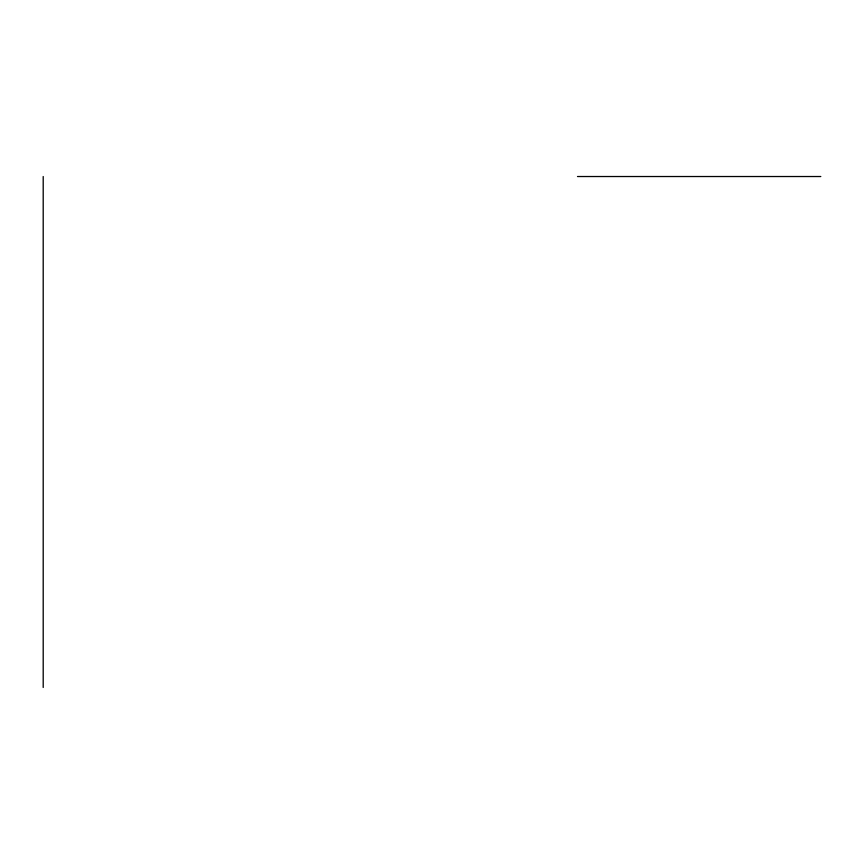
<?xml version="1.0" encoding="UTF-8"?>
<svg xmlns="http://www.w3.org/2000/svg" width="864" height="864" viewBox="0 0 864 864"><rect width="100%" height="100%" fill="white"/><g stroke="black" fill="none" stroke-linecap="round" stroke-linejoin="round"><path stroke-width="1.3" d="M577.498 176.526L820.8 176.526M43.2 176.526L43.2 687.474"/></g></svg>
